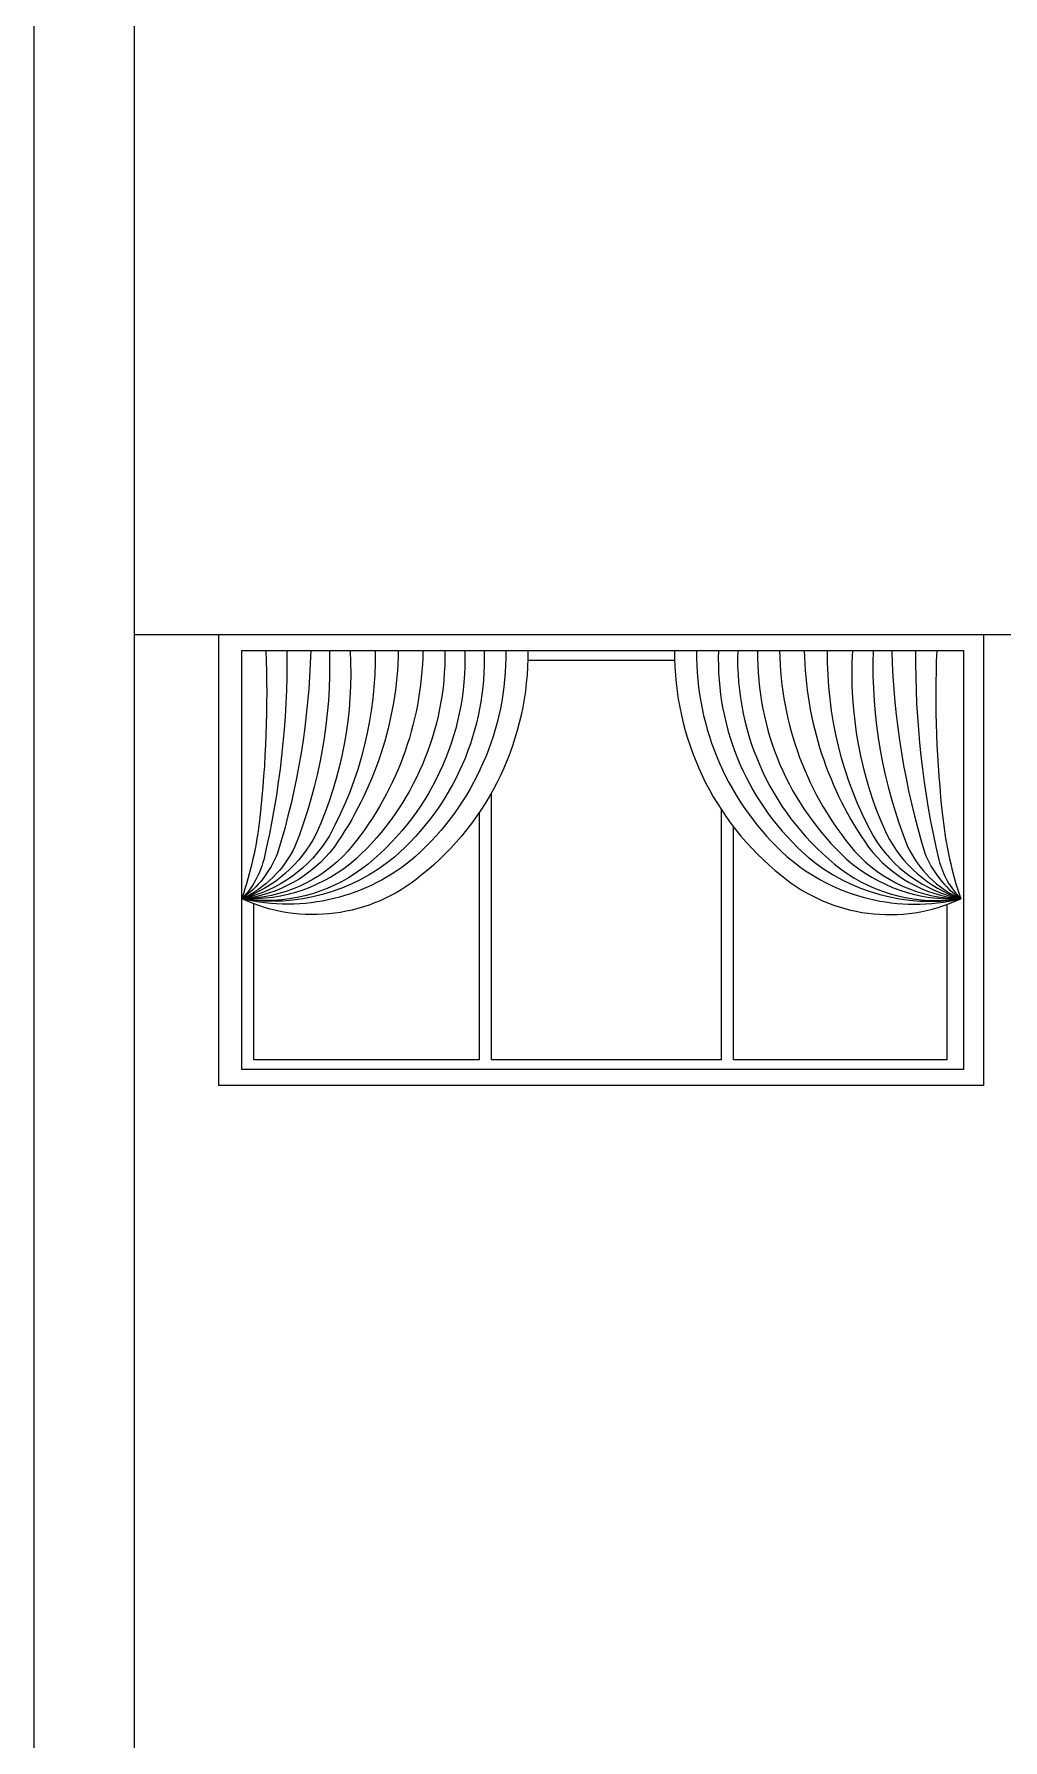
# Model space of a CAD drawing. Header units: inches. Extents: x 3.4 to 45.9, y 7.2 to 32.
# Drawn here: x 3.37 to 6.62, y 19.85 to 25.58 of the extents above; entities that cross this region are included whole.
import ezdxf

# ---------------------------------------------------------------- set-up
doc = ezdxf.new("R2010")
doc.units = ezdxf.units.IN
doc.header["$MEASUREMENT"] = 0
for name, color, linetype in [('02', 2, 'Continuous'), ('4', 4, 'Continuous'), ('kadrbm', 4, 'Continuous')]:
    doc.layers.add(name, color=color, linetype=linetype)

# ---------------------------------------------------------------- blocks, each defined once
blk = doc.blocks.new('kadrbm')
at = {"layer": 'kadrbm', "color": 4}
blk.add_lwpolyline([(0, 0), (0, 24.7972), (21, 24.7972), (21, 0), (0, 0)], close=True, dxfattribs=at)
blk.add_lwpolyline([(20.6631, 0.3257), (20.6631, 24.4603), (0.3369, 24.4603), (0.3369, 0.3257), (20.6631, 0.3257)], dxfattribs=at)

msp = doc.modelspace()

# ---------------------------------------------------------------- linework, layer by layer
at = {"layer": '02'}
for points in [[(3.9877, 22.0462), (3.9877, 23.5622), (6.5588, 23.5622), (6.5588, 22.0462)], [(4.0647, 22.1004), (4.0647, 23.5074), (6.4917, 23.5074), (6.4917, 22.1004)]]:
    msp.add_lwpolyline(points, close=True, dxfattribs=at)
for points in [[(4.1454, 23.5074, -0.038232), (4.1249, 22.9453, -0.05424), (4.0647, 22.6734, -0.643497)], [(4.2165, 23.5074, -0.060271), (4.1383, 22.8049, -0.12799), (4.0647, 22.6734, -0.133919)], [(4.2964, 23.5074, -0.068069), (4.1851, 22.8272, -0.144096), (4.0647, 22.6734, -2.508145)], [(4.3594, 23.5074, -0.10227), (4.2431, 22.8495, -0.177752), (4.0647, 22.6734, -2.197305)], [(4.4289, 23.5074, -0.121165), (4.3145, 22.8918, -0.193243), (4.0647, 22.6734, -1.428315)], [(4.5909, 23.5074, -0.149748), (4.3747, 22.8473, -0.206832), (4.0647, 22.6734, -2.034698)], [(4.5132, 23.5074, -0.129427), (4.3591, 22.8851, -0.206282), (4.0647, 22.6734, -2.315092)], [(4.6735, 23.5074, -0.174036), (4.4215, 22.8339, -0.209756), (4.0647, 22.6734, -1.834706)], [(5.0264, 23.5074, -0.231106), (4.6669, 22.7514, -0.290078), (4.0647, 22.6734, 0.542119)], [(4.9525, 23.5074, -0.216023), (4.649, 22.816, -0.241566), (4.0647, 22.6734, -22.627828)], [(4.8792, 23.5074, -0.226396), (4.5777, 22.8138, -0.217404), (4.0647, 22.6734, -3.522157)], [(4.8145, 23.5074, -0.240573), (4.4684, 22.7737, -0.197798), (4.0647, 22.6734, -3.13174)], [(4.7474, 23.5074, -0.213167), (4.4483, 22.8071, -0.194614), (4.0647, 22.6734, -3.519137)], [(5.52, 23.5074, 0.231106), (5.8796, 22.7514, 0.290078), (6.4818, 22.6734, -0.542119)], [(5.5939, 23.5074, 0.216023), (5.8974, 22.816, 0.241566), (6.4818, 22.6734, 22.627828)], [(5.6673, 23.5074, 0.226396), (5.9688, 22.8138, 0.217404), (6.4818, 22.6734, 3.522157)], [(5.732, 23.5074, 0.240573), (6.0781, 22.7737, 0.197798), (6.4818, 22.6734, 3.13174)], [(5.7991, 23.5074, 0.213167), (6.0982, 22.8071, 0.194614), (6.4818, 22.6734, 3.519137)], [(5.873, 23.5074, 0.174036), (6.1249, 22.8339, 0.209756), (6.4818, 22.6734, 1.834706)], [(5.9556, 23.5074, 0.149748), (6.1718, 22.8473, 0.206832), (6.4818, 22.6734, 2.034698)], [(6.0333, 23.5074, 0.129427), (6.1874, 22.8851, 0.206282), (6.4818, 22.6734, 2.315092)], [(6.1176, 23.5074, 0.121165), (6.232, 22.8918, 0.193243), (6.4818, 22.6734, 1.428315)], [(6.187, 23.5074, 0.10227), (6.3034, 22.8495, 0.177752), (6.4818, 22.6734, 2.197305)], [(6.2501, 23.5074, 0.068069), (6.3614, 22.8272, 0.144096), (6.4818, 22.6734, 2.508145)], [(6.33, 23.5074, 0.060271), (6.4082, 22.8049, 0.12799), (6.4818, 22.6734, 0.133919)], [(6.4011, 23.5074, 0.038232), (6.4216, 22.9453, 0.05424), (6.4818, 22.6734, 0.643497)]]:
    msp.add_lwpolyline(points, format="xyb", dxfattribs=at)
for points in [[(5.0262, 23.4754), (5.5202, 23.4754)], [(4.9037, 22.1324), (4.9037, 23.0293)], [(4.8627, 22.9631), (4.8627, 22.1324), (4.1057, 22.1324)], [(5.6767, 22.9738), (5.6767, 22.1324), (4.9037, 22.1324)], [(5.7177, 22.1324), (5.7177, 22.9161)], [(4.1057, 22.1324), (4.1057, 22.6562)], [(6.4347, 22.654), (6.4347, 22.1324), (5.7177, 22.1324)]]:
    msp.add_lwpolyline(points, dxfattribs=at)
at = {"layer": '4'}
msp.add_line((3.7032, 23.5622), (24.0294, 23.5622), dxfattribs=at)

# ---------------------------------------------------------------- block references
at = {"layer": 'kadrbm'}
msp.add_blockref('kadrbm', (3.3663, 7.2365), dxfattribs=at)

doc.saveas('drawing.dxf')
